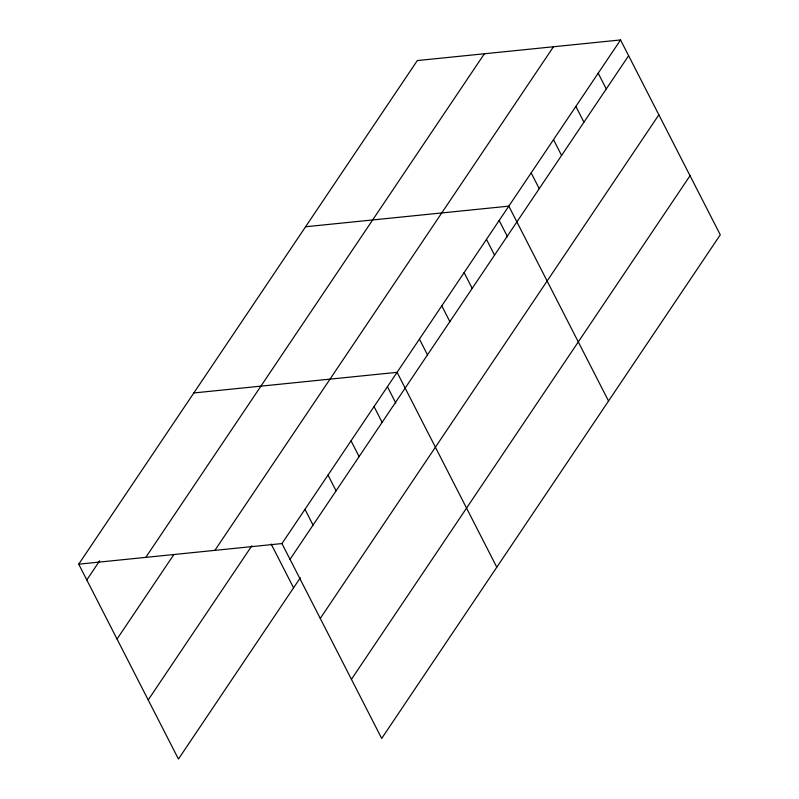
<?xml version="1.0" encoding="UTF-8"?>
<svg xmlns="http://www.w3.org/2000/svg" width="799" height="799" viewBox="0 0 799 799"><rect width="100%" height="100%" fill="white"/><g stroke="black" fill="none" stroke-linecap="round" stroke-linejoin="round"><path stroke-width="1.2" d="M300.344 577.747L178.447 759.05L78.721 564.174L417.318 60.564L620.553 39.95L720.279 234.826L381.682 738.436L281.957 543.56L620.553 39.95M86.791 579.944L99.665 560.808M145.788 557.372L484.384 53.763M117.044 639.05L173.922 554.446M214.891 550.361L553.487 46.751M148.205 699.944L251.815 545.837M290.027 559.33L628.623 55.72M320.269 618.436L658.865 114.826M351.43 679.33L690.026 175.72M305.588 226.756L508.813 206.142L608.538 401.018M193.847 392.948L397.083 372.334L496.798 567.21M78.721 564.174L281.957 543.56M598.201 73.188L606.271 88.959M575.859 106.427L583.929 122.197M553.507 139.665L561.577 155.435M531.165 172.904L539.235 188.674M499.125 220.414L507.525 236.834M486.471 239.38L494.541 255.151M464.119 272.619L472.189 288.389M441.777 305.857L449.847 321.627M419.425 339.096L427.495 354.866M387.385 386.606L395.785 403.026M374.052 406.581L382.122 422.351M351.031 440.828L359.101 456.589M328.009 475.065L336.069 490.836M304.978 509.313L313.048 525.083M271.171 544.039L293.573 587.824"/></g></svg>
